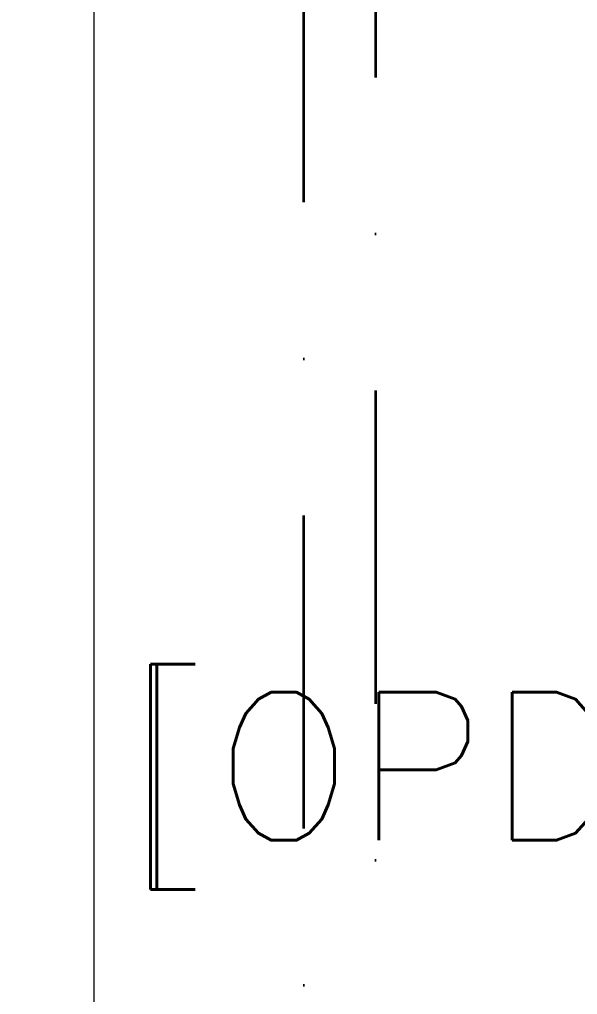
# Model space of a CAD drawing. Header units: inches. Extents: x -12418 to 57169, y -29325 to 19878.
# Drawn here: x 9122 to 9688, y -5623 to -4634 of the extents above; entities that cross this region are included whole.
import ezdxf

# ---------------------------------------------------------------- set-up
doc = ezdxf.new("R2010")
doc.units = ezdxf.units.IN
doc.header["$LTSCALE"] = 25
doc.header["$MEASUREMENT"] = 0
doc.linetypes.add('DASHDOT', pattern=[25.4, 12.7, -6.35, 0, -6.35])
for name, color, linetype, lineweight in [('00-Ground Floor$0$72_EGR_BASE_TEXT', 252, 'Continuous', 5), ('00-Ground Floor$0$Walls', 251, 'Continuous', 5), ('E-LITE-CLNG-CNDT', 6, 'DASHDOT', 35), ('E-POWR-CLNG-CNDT', 6, 'DASHDOT', 35)]:
    doc.layers.add(name, color=color, linetype=linetype, lineweight=lineweight)
doc.styles.add('00-Ground Floor$0$SIMPLEX', font='SIMPLEX.shx', dxfattribs={"height": 150})

# ---------------------------------------------------------------- blocks, each defined once
blk = doc.blocks.new('00-Ground Floor')
at = {"layer": '00-Ground Floor$0$Walls'}
blk.add_line((9197.93, -6447.43, 0), (9197.93, -2747.43, 0), dxfattribs=at)
at = {"layer": '00-Ground Floor$0$72_EGR_BASE_TEXT', "insert": (9721.33, -5316.52, 0), "char_height": 150, "attachment_point": 2, "style": '00-Ground Floor$0$SIMPLEX'}
blk.add_mtext('[OPDG09]', dxfattribs=at)

msp = doc.modelspace()

# ---------------------------------------------------------------- linework, layer by layer
at = {"layer": 'E-POWR-CLNG-CNDT'}
msp.add_lwpolyline([(9483.26, -1200), (9483.26, -10725, -0.414214), (9408.26, -10800), (8842.06, -10800, 0.058023), (8824.83, -10802.01), (8461.45, -10887.79)], format="xyb", dxfattribs=at)
at = {"layer": 'E-POWR-CLNG-CNDT', "elevation": 0}
msp.add_lwpolyline([(8952.93, -7904.49), (9391.74, -7409.69, 0.18339), (9410.63, -7359.92), (9410.63, -1200)], format="xyb", dxfattribs=at)

# ---------------------------------------------------------------- block references
at = {"layer": 'E-LITE-CLNG-CNDT'}
msp.add_blockref('00-Ground Floor', (0, 0), dxfattribs=at)

doc.saveas('drawing.dxf')
